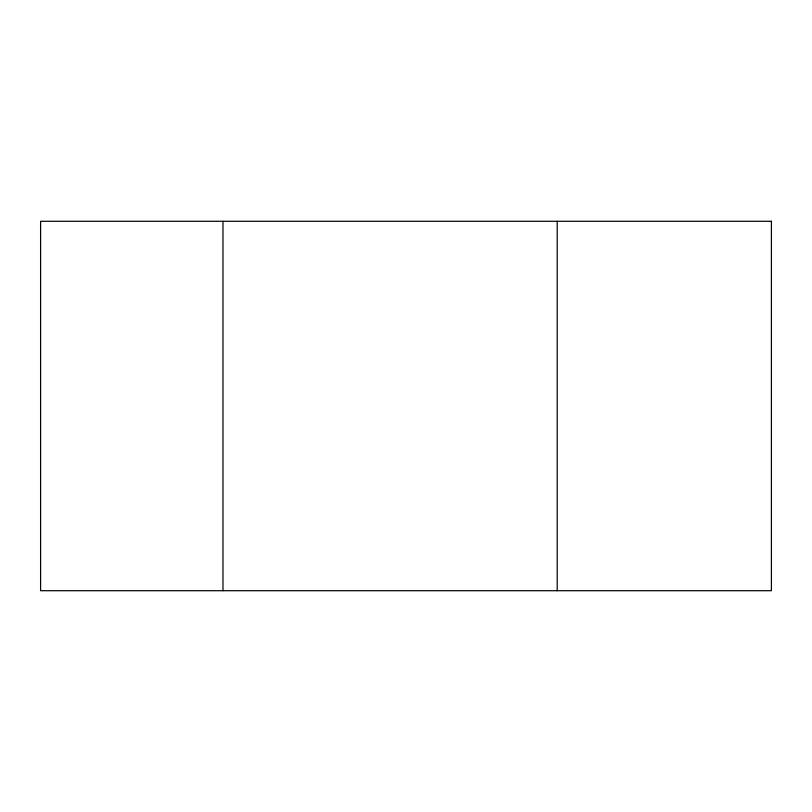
<?xml version="1.0" encoding="UTF-8"?>
<svg xmlns="http://www.w3.org/2000/svg" width="812" height="812" viewBox="0 0 812 812"><rect width="100%" height="100%" fill="white"/><g stroke="black" fill="none" stroke-linecap="round" stroke-linejoin="round"><path stroke-width="1.22" d="M557.205 221.29L557.205 590.71M222.985 221.29L222.985 590.71M771.4 221.29L40.6 221.29L40.6 590.71L771.4 590.71L771.4 221.29"/></g></svg>
